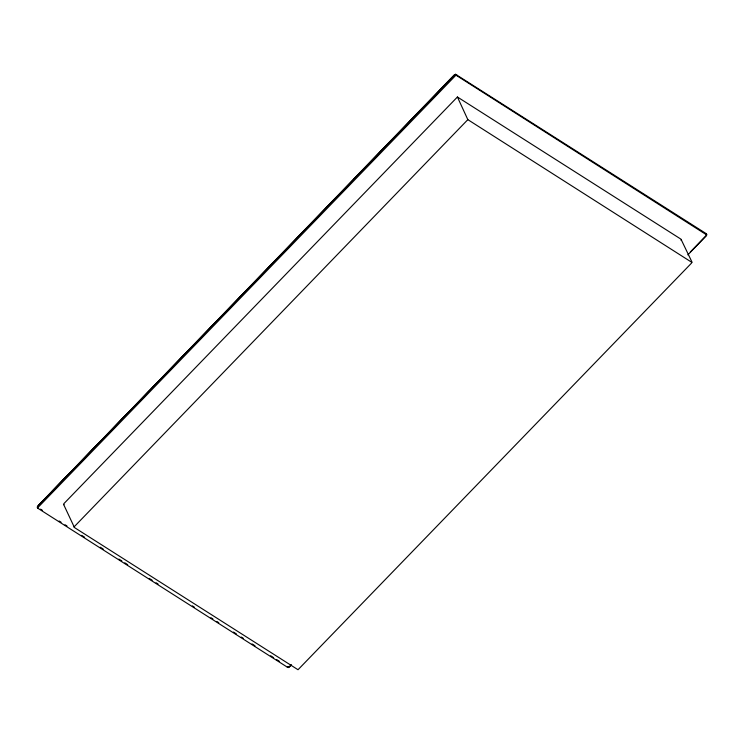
<?xml version="1.0" encoding="UTF-8"?>
<svg xmlns="http://www.w3.org/2000/svg" width="744" height="744" viewBox="0 0 744 744"><rect width="100%" height="100%" fill="white"/><g stroke="black" fill="none" stroke-linecap="round" stroke-linejoin="round"><path stroke-width="1.12" d="M687.847 254.885L706.409 235.681L706.4 233.774L455.551 74.27L37.591 506.19L37.2 507.399L38.121 508.375M38.948 504.981L454.249 74.856L455.235 74.679M51.624 491.877L149.107 391.232M63.556 504.339L74.456 527.552L298.019 669.73L691.52 263.116L691.911 261.907L680.983 239.177L457.411 96.999L63.919 503.614L63.947 504.702M353.93 178.96L451.394 78.594M37.646 507.808L455.97 75.163L455.551 74.27M73.981 526.985L467.837 119.645L457.411 96.999M681.011 240.266L681.457 239.745M37.563 506.562L454.835 75.005L456.695 74.67M290.774 665.201L289.165 666.875L287.305 667.21M690.293 252.002L706.437 235.309L706.8 234.472L705.879 233.495M291.555 664.736L289.137 667.247L287.826 667.48L37.6 508.106M455.97 75.163L706.763 234.965M467.837 119.645L691.874 262.39M40.557 509.147L42.51 510.403M59.157 521.005L61.12 522.251M65.035 524.753L66.997 525.999M81.682 535.355L84.621 537.224M100.291 547.212L103.23 549.081M118.891 559.07L121.83 560.939M124.769 562.808L127.708 564.677M149.246 578.404L152.185 580.283M156.101 582.775L158.063 584.021M192.333 605.858L194.296 607.104M210.943 617.715L212.896 618.962M216.82 621.463L218.773 622.709M233.467 632.065L236.406 633.934M241.298 637.059L243.26 638.306M252.067 643.923L255.006 645.792M270.677 655.771L273.615 657.649M276.554 659.519L279.484 661.388M288.449 667.61L288.03 666.708"/></g></svg>
